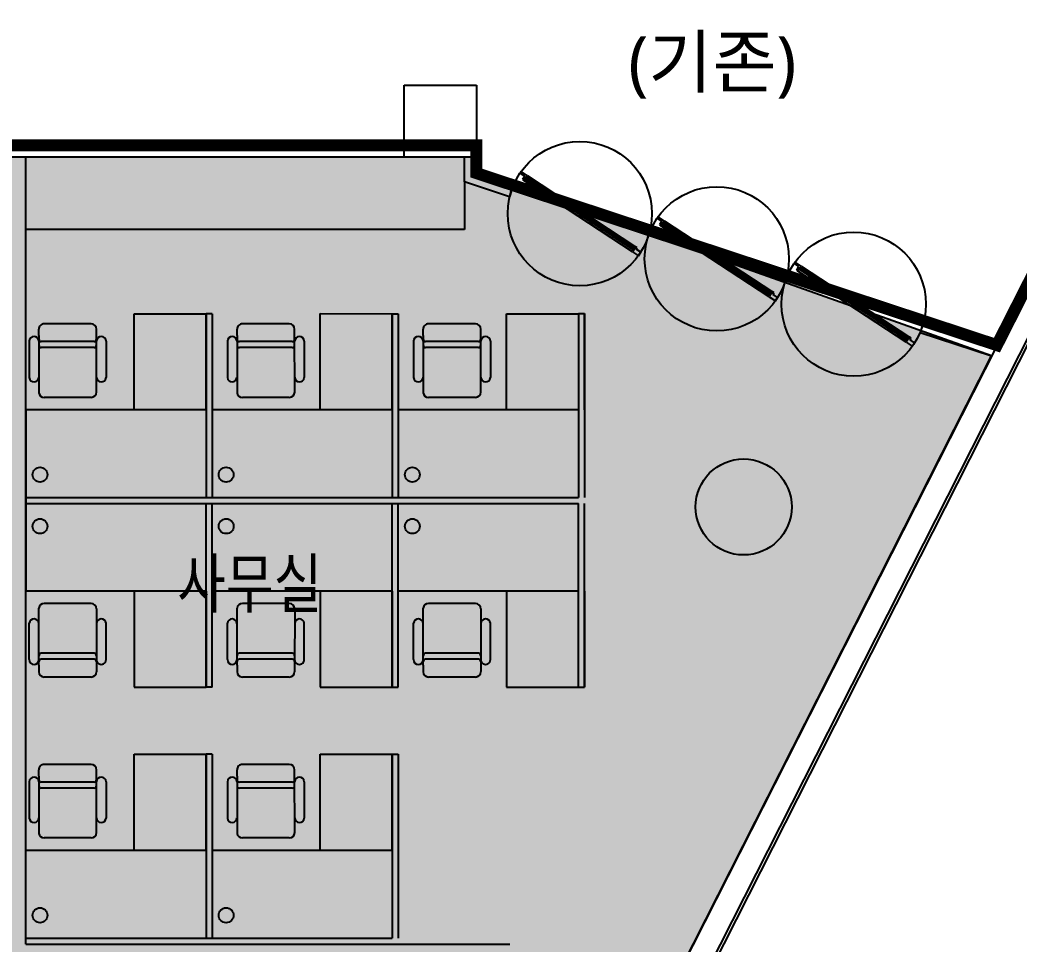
# Model space of a CAD drawing. Header units: millimetres. Extents: x 1710 to 94914, y 1329 to 63037.
# Drawn here: x 36681 to 45000, y 22144 to 29838 of the extents above; entities that cross this region are included whole.
import ezdxf
from ezdxf.enums import TextEntityAlignment as Align

# ---------------------------------------------------------------- set-up
doc = ezdxf.new("R2010")
doc.units = ezdxf.units.MM
doc.header["$LTSCALE"] = 120
for name, color, linetype in [('6구역', 51, 'Continuous'), ('ARCH', 9, 'Continuous'), ('fire', 2, 'Continuous'), ('공사제외', 5, 'Continuous')]:
    doc.layers.add(name, color=color, linetype=linetype)
doc.styles.add('GHD', font='')
doc.styles.add('SUKWOO', font='malgun.ttf')
doc.styles.get('GHD').set_extended_font_data('Dotum')

msp = doc.modelspace()

# ---------------------------------------------------------------- hatches: boundary and pattern name
at = {"layer": '공사제외', "linetype": 'Continuous'}
msp.add_hatch(color=253, dxfattribs=at).paths.add_polyline_path([(29881.3, 15782.9), (37839, 13368.2), (44770.1, 27040), (40481.3, 28562.8), (40462.9, 28694.2), (33086.3, 28694.2), (33086.3, 29394.2), (29881.3, 29394.2)])

# ---------------------------------------------------------------- linework, layer by layer
at = {"layer": '6구역', "linetype": 'Continuous', "const_width": 100, "elevation": 0}
msp.add_lwpolyline([(25778.8, 44357), (23571.3, 44357), (23571.3, 28344.1), (29881.3, 28344.3), (29881.3, 29394.2), (33086.3, 29394.2), (33086.3, 28794.2), (40481.3, 28794.2), (40481.3, 28562.8), (44815.8, 27130.2), (45367.1, 28216.9), (47646.4, 27639), (50928.6, 27153), (53956.4, 27051.3)], dxfattribs=at)
at = {"layer": 'ARCH', "color": 9}
for p, q in [((39881.3, 29294.2, 0), (40481.3, 29294.2, 0)), ((39881.3, 28694.2, 0), (39881.3, 29294.2, 0)), ((40481.3, 29294.2, 0), (40481.3, 28694.2, 0)), ((39881.3, 28794.2, 0), (35881.3, 28794.2, 0)), ((39881.3, 28694.2, 0), (36731.3, 28694.2, 0)), ((36731.3, 22144.2, 0), (36731.3, 28694.2, 0)), ((40481.3, 28694.2, 0), (39881.3, 28694.2, 0)), ((40381.3, 28490.6, 0), (40381.3, 28694.2, 0)), ((40481.3, 28694.2, 0), (40481.3, 28562.8, 0)), ((40481.3, 28562.8, 0), (40788, 28461.5, 0)), ((40854.7, 28575.8, 0), (40846.5, 28563.2, 0)), ((40846.5, 28563.2, 0), (40884.1, 28538.5, 0)), ((40904.9, 28542.8, 0), (40854.7, 28575.8, 0)), ((40884.1, 28538.5, 0), (40864.9, 28509.3, 0)), ((40877.4, 28501.1, 0), (40904.9, 28542.8, 0)), ((40904.9, 28542.8, 0), (41807.6, 27950.1, 0)), ((40381.3, 28490.6, 0), (40381.3, 28094.2, 0)), ((40756.6, 28366.5, 0), (40381.3, 28490.6, 0)), ((40788, 28461.5, 0), (40756.6, 28366.5, 0)), ((40864.9, 28509.3, 0), (40877.4, 28501.1, 0)), ((41780.2, 27908.3, 0), (40877.4, 28501.1, 0)), ((41789.8, 27922.9, 0), (40887, 28515.7, 0)), ((41798, 27935.4, 0), (40895.2, 28528.2, 0)), ((45367.1, 28216.9, 0), (37839, 13368.2, 0)), ((41995.1, 28198.9, 0), (41986.8, 28186.3, 0)), ((41986.8, 28186.3, 0), (42024.4, 28161.6, 0)), ((42045.2, 28165.9, 0), (41995.1, 28198.9, 0)), ((42024.4, 28161.6, 0), (42005.2, 28132.4, 0)), ((42005.2, 28132.4, 0), (42017.8, 28124.1, 0)), ((42017.8, 28124.1, 0), (42045.2, 28165.9, 0)), ((42920.6, 27531.4, 0), (42017.8, 28124.1, 0)), ((42930.2, 27546, 0), (42027.4, 28138.8, 0)), ((42938.4, 27558.5, 0), (42035.6, 28151.3, 0)), ((42045.2, 28165.9, 0), (42948, 27573.2, 0)), ((40381.3, 28094.2, 0), (36731.3, 28094.2, 0)), ((41807.6, 27950.1, 0), (41780.2, 27908.3, 0)), ((41820.2, 27941.8, 0), (41807.6, 27950.1, 0)), ((41780.2, 27908.3, 0), (41830.3, 27875.3, 0)), ((41811.9, 27929.3, 0), (41820.2, 27941.8, 0)), ((41849.6, 27904.6, 0), (41811.9, 27929.3, 0)), ((41830.3, 27875.3, 0), (41849.6, 27904.6, 0)), ((41830.3, 27875.3, 0), (41849.6, 27904.6, 0)), ((45378.6, 27797.4, 0), (37941.5, 13128.1, 0)), ((45402.1, 27790.6, 0), (37953.8, 13099.3, 0)), ((43135.4, 27822, 0), (43127.2, 27809.4, 0)), ((43127.2, 27809.4, 0), (43164.8, 27784.7, 0)), ((43185.6, 27789, 0), (43135.4, 27822, 0)), ((43164.8, 27784.7, 0), (43145.6, 27755.5, 0)), ((43158.1, 27747.2, 0), (43185.6, 27789, 0)), ((43185.6, 27789, 0), (44088.4, 27196.3, 0)), ((43145.6, 27755.5, 0), (43158.1, 27747.2, 0)), ((44060.9, 27154.5, 0), (43158.1, 27747.2, 0)), ((44070.5, 27169.1, 0), (43167.8, 27761.9, 0)), ((44078.8, 27181.6, 0), (43176, 27774.4, 0)), ((42948, 27573.2, 0), (42920.6, 27531.4, 0)), ((42960.5, 27564.9, 0), (42948, 27573.2, 0)), ((42952.3, 27552.4, 0), (42960.5, 27564.9, 0)), ((42989.9, 27527.7, 0), (42952.3, 27552.4, 0)), ((42920.6, 27531.4, 0), (42970.7, 27498.4, 0)), ((42970.7, 27498.4, 0), (42989.9, 27527.7, 0)), ((42970.7, 27498.4, 0), (42989.9, 27527.7, 0)), ((37631.3, 26592.4, 0), (37631.3, 27392.4, 0)), ((37631.3, 27392.4, 0), (38231.3, 27392.4, 0)), ((38231.3, 26592.4, 0), (38231.3, 27392.4, 0)), ((38231.3, 27392.4, 0), (38231.3, 25862.4, 0)), ((38231.3, 27392.4, 0), (38231.3, 25862.4, 0)), ((38281.3, 27392.4, 0), (38231.3, 27392.4, 0)), ((38281.3, 27392.4, 0), (38281.3, 25862.4, 0)), ((39181.4, 26592.4, 0), (39181.4, 27392.5, 0)), ((39181.4, 27392.5, 0), (39781.4, 27392.4, 0)), ((39781.4, 27392.4, 0), (39781.3, 25862.4, 0)), ((39781.4, 26592.4, 0), (39781.4, 27392.4, 0)), ((39781.4, 27392.4, 0), (39831.4, 27392.4, 0)), ((39831.4, 27392.4, 0), (39831.3, 25862.4, 0)), ((40731.4, 26592.4, 0), (40731.4, 27392.4, 0)), ((40731.4, 27392.4, 0), (41331.4, 27392.4, 0)), ((41331.4, 27392.5, 0), (41331.3, 25862.5, 0)), ((41331.4, 27392.5, 0), (41381.4, 27392.5, 0)), ((41381.4, 27392.5, 0), (41381.3, 25862.5, 0)), ((41381.4, 26592.4, 0), (41381.4, 27392.4, 0)), ((37273.3, 27307.8, 0), (36883.3, 27307.8, 0)), ((38923.4, 27307.9, 0), (38533.3, 27307.9, 0)), ((40473.3, 27307.9, 0), (40083.3, 27307.9, 0)), ((44207.2, 27331.4, 0), (44175.8, 27236.5, 0)), ((44207.1, 27331.4, 0), (44815.8, 27130.2, 0)), ((36838.4, 27209.6, 0), (36838.5, 27263.1, 0)), ((36838.4, 27209.6, 0), (36838.4, 26733.9, 0)), ((37318.2, 27209.6, 0), (37318.2, 27263.1, 0)), ((37318.6, 26752.9, 0), (37318.2, 27223.2, 0)), ((38488.4, 27209.6, 0), (38488.5, 27263.1, 0)), ((38488.4, 27209.6, 0), (38488.4, 26733.9, 0)), ((38968.3, 27209.6, 0), (38968.2, 27263.1, 0)), ((38968.7, 26752.9, 0), (38968.2, 27223.3, 0)), ((40038.4, 27209.6, 0), (40038.5, 27263.1, 0)), ((40038.4, 27209.6, 0), (40038.4, 26733.9, 0)), ((40518.2, 27209.6, 0), (40518.2, 27263.1, 0)), ((40518.7, 26752.9, 0), (40518.2, 27223.3, 0)), ((44175.8, 27236.5, 0), (44770.1, 27040, 0)), ((36758.6, 27162.9, 0), (36758.6, 26859.7, 0)), ((37298.4, 27159.8, 0), (36858.3, 27159.8, 0)), ((37398.1, 27162.9, 0), (37398.1, 26859.7, 0)), ((38408.6, 27163, 0), (38408.6, 26859.7, 0)), ((38948.4, 27159.9, 0), (38508.3, 27159.9, 0)), ((39048.1, 27163, 0), (39048.1, 26859.7, 0)), ((39958.6, 27163, 0), (39958.6, 26859.7, 0)), ((40498.4, 27159.9, 0), (40058.3, 27159.9, 0)), ((40598.1, 27163, 0), (40598.1, 26859.7, 0)), ((44088.4, 27196.3, 0), (44060.9, 27154.5, 0)), ((44060.9, 27154.5, 0), (44111.1, 27121.5, 0)), ((44100.9, 27188, 0), (44088.4, 27196.3, 0)), ((44092.7, 27175.5, 0), (44100.9, 27188, 0)), ((44130.3, 27150.8, 0), (44092.7, 27175.5, 0)), ((44111.1, 27121.5, 0), (44130.3, 27150.8, 0)), ((44111.1, 27121.5, 0), (44130.3, 27150.8, 0)), ((37298.4, 27110, 0), (36858.3, 27110, 0)), ((38948.4, 27110.1, 0), (38508.3, 27110.1, 0)), ((40498.4, 27110.1, 0), (40058.3, 27110.1, 0)), ((37318.7, 26740.1, 0), (37318.6, 26752.9, 0)), ((38968.7, 26740.2, 0), (38968.7, 26752.9, 0)), ((40518.7, 26740.2, 0), (40518.7, 26752.9, 0)), ((37273.9, 26695.3, 0), (36883.3, 26695.3, 0)), ((38923.9, 26695.3, 0), (38533.3, 26695.3, 0)), ((40473.9, 26695.3, 0), (40083.3, 26695.3, 0)), ((38231.3, 26592.4, 0), (36731.3, 26592.4, 0)), ((36731.3, 26592.4, 0), (36731.3, 25082.4, 0)), ((38281.4, 26592.4, 0), (38281.3, 25862.4, 0)), ((39781.4, 26592.4, 0), (38281.4, 26592.4, 0)), ((38281.4, 26592.4, 0), (38281.4, 25862.4, 0)), ((39831.4, 26592.4, 0), (39831.3, 25862.4, 0)), ((41331.4, 26592.4, 0), (39831.4, 26592.4, 0)), ((41381.4, 26592.4, 0), (41381.3, 25862.4, 0)), ((36731.3, 25862.4, 0), (41331.3, 25862.4, 0)), ((36731.3, 25812.4, 0), (41331.3, 25812.4, 0)), ((38231.3, 24282.4, 0), (38231.3, 25812.4, 0)), ((38231.3, 24282.4, 0), (38231.3, 25812.4, 0)), ((38281.4, 25082.4, 0), (38281.3, 25812.4, 0)), ((38281.3, 24282.4, 0), (38281.3, 25812.4, 0)), ((38281.4, 25082.4, 0), (38281.4, 25812.4, 0)), ((39781.4, 24282.4, 0), (39781.3, 25812.4, 0)), ((39831.4, 25082.4, 0), (39831.3, 25812.4, 0)), ((39831.4, 24282.4, 0), (39831.3, 25812.4, 0)), ((41331.4, 24282.4, 0), (41331.3, 25812.4, 0)), ((41381.4, 25082.4, 0), (41381.3, 25812.4, 0)), ((41381.4, 24282.4, 0), (41381.3, 25812.4, 0)), ((38231.3, 25082.4, 0), (36731.3, 25082.4, 0)), ((37631.3, 25082.4, 0), (37631.3, 24282.4, 0)), ((38231.3, 25082.4, 0), (38231.3, 24282.4, 0)), ((39781.4, 25082.4, 0), (38281.4, 25082.4, 0)), ((39181.4, 25082.4, 0), (39181.4, 24282.4, 0)), ((39781.4, 25082.4, 0), (39781.4, 24282.4, 0)), ((41331.4, 25082.4, 0), (39831.4, 25082.4, 0)), ((40731.4, 25082.4, 0), (40731.4, 24282.4, 0)), ((41381.4, 25082.4, 0), (41381.4, 24282.4, 0)), ((37273.9, 24979.5, 0), (36883.3, 24979.5, 0)), ((38923.9, 24979.5, 0), (38533.3, 24979.5, 0)), ((40473.9, 24979.5, 0), (40083.3, 24979.5, 0)), ((36838.4, 24465.2, 0), (36838.4, 24940.9, 0)), ((37318.7, 24921.9, 0), (37318.2, 24451.6, 0)), ((37318.7, 24934.7, 0), (37318.7, 24921.9, 0)), ((38488.4, 24465.2, 0), (38488.4, 24940.9, 0)), ((38968.7, 24921.9, 0), (38968.2, 24451.6, 0)), ((38968.7, 24934.7, 0), (38968.7, 24921.9, 0)), ((40038.4, 24465.2, 0), (40038.4, 24940.9, 0)), ((40518.7, 24921.9, 0), (40518.2, 24451.6, 0)), ((40518.7, 24934.7, 0), (40518.7, 24921.9, 0)), ((36758.6, 24511.8, 0), (36758.6, 24815.1, 0)), ((37398.1, 24511.8, 0), (37398.1, 24815.1, 0)), ((38408.6, 24511.9, 0), (38408.6, 24815.2, 0)), ((39048.1, 24511.9, 0), (39048.1, 24815.2, 0)), ((39958.6, 24511.9, 0), (39958.6, 24815.2, 0)), ((40598.1, 24511.9, 0), (40598.1, 24815.2, 0)), ((37298.4, 24564.7, 0), (36858.3, 24564.7, 0)), ((38948.4, 24564.8, 0), (38508.3, 24564.8, 0)), ((40498.4, 24564.8, 0), (40058.3, 24564.8, 0)), ((36838.4, 24465.2, 0), (36838.5, 24411.7, 0)), ((37298.4, 24515, 0), (36858.3, 24515, 0)), ((37318.2, 24465.2, 0), (37318.2, 24411.7, 0)), ((38488.4, 24465.2, 0), (38488.5, 24411.7, 0)), ((38948.4, 24515, 0), (38508.3, 24515, 0)), ((38968.3, 24465.2, 0), (38968.2, 24411.7, 0)), ((40038.4, 24465.2, 0), (40038.5, 24411.7, 0)), ((40498.4, 24515, 0), (40058.3, 24515, 0)), ((40518.3, 24465.2, 0), (40518.2, 24411.8, 0)), ((37273.3, 24366.9, 0), (36883.3, 24366.9, 0)), ((38923.4, 24367, 0), (38533.3, 24367, 0)), ((40473.4, 24367, 0), (40083.3, 24367, 0)), ((37631.3, 24282.4, 0), (38231.3, 24282.4, 0)), ((38281.3, 24282.4, 0), (38231.3, 24282.4, 0)), ((39181.4, 24282.4, 0), (39781.4, 24282.4, 0)), ((39781.4, 24282.4, 0), (39831.4, 24282.4, 0)), ((40731.4, 24282.4, 0), (41331.4, 24282.4, 0)), ((41331.4, 24282.4, 0), (41381.4, 24282.4, 0)), ((37631.3, 22924.2, 0), (37631.3, 23724.2, 0)), ((37631.3, 23724.2, 0), (38231.3, 23724.2, 0)), ((38231.3, 22924.2, 0), (38231.3, 23724.2, 0)), ((38231.3, 23724.2, 0), (38231.3, 22194.2, 0)), ((38231.3, 23724.2, 0), (38231.3, 22194.2, 0)), ((38281.3, 23724.2, 0), (38231.3, 23724.2, 0)), ((38281.3, 23724.2, 0), (38281.3, 22194.2, 0)), ((39181.4, 22924.2, 0), (39181.4, 23724.2, 0)), ((39181.4, 23724.2, 0), (39781.4, 23724.2, 0)), ((39781.4, 23724.2, 0), (39781.3, 22194.2, 0)), ((39781.4, 22924.2, 0), (39781.4, 23724.2, 0)), ((39781.4, 23724.2, 0), (39831.4, 23724.2, 0)), ((39831.4, 23724.2, 0), (39831.3, 22194.2, 0)), ((37273.3, 23639.6, 0), (36883.3, 23639.6, 0)), ((38923.4, 23639.7, 0), (38533.3, 23639.7, 0)), ((36838.4, 23541.4, 0), (36838.5, 23594.9, 0)), ((36838.4, 23541.4, 0), (36838.4, 23065.7, 0)), ((37318.2, 23541.4, 0), (37318.2, 23594.9, 0)), ((37318.6, 23084.7, 0), (37318.2, 23555, 0)), ((38488.4, 23541.4, 0), (38488.5, 23594.9, 0)), ((38488.4, 23541.4, 0), (38488.4, 23065.7, 0)), ((38968.3, 23541.4, 0), (38968.2, 23594.9, 0)), ((38968.7, 23084.7, 0), (38968.2, 23555.1, 0)), ((36758.6, 23494.7, 0), (36758.6, 23191.4, 0)), ((37298.4, 23491.6, 0), (36858.3, 23491.6, 0)), ((37398.1, 23494.7, 0), (37398.1, 23191.4, 0)), ((38408.6, 23494.8, 0), (38408.6, 23191.5, 0)), ((38948.4, 23491.6, 0), (38508.3, 23491.6, 0)), ((39048.1, 23494.8, 0), (39048.1, 23191.5, 0)), ((37298.4, 23441.8, 0), (36858.3, 23441.8, 0)), ((38948.4, 23441.9, 0), (38508.3, 23441.9, 0)), ((37318.7, 23071.9, 0), (37318.6, 23084.7, 0)), ((38968.7, 23072, 0), (38968.7, 23084.7, 0)), ((37273.9, 23027.1, 0), (36883.3, 23027.1, 0)), ((38923.9, 23027.1, 0), (38533.3, 23027.1, 0)), ((38231.3, 22924.2, 0), (36731.3, 22924.2, 0)), ((39781.4, 22924.2, 0), (38281.4, 22924.2, 0)), ((36731.3, 22194.2, 0), (39781.3, 22194.2, 0)), ((36731.3, 22144.2, 0), (40761.3, 22144.2, 0)), ((36731.3, 22144.2, 0), (39781.3, 22144.2, 0))]:
    msp.add_line(p, q, dxfattribs=at)
for centre, radius in [((41342.5, 28225.6, 0), 600.5), ((42482.9, 27848.7, 0), 600.5), ((43623.3, 27471.7, 0), 600.5), ((42706.7, 25783.2, 0), 400), ((36848.1, 26051.9, 0), 61.9), ((38398.1, 26052, 0), 61.9), ((39948.1, 26052, 0), 61.9), ((36848.1, 25622.8, 0), 61.9), ((38398.2, 25622.9, 0), 61.9), ((39948.1, 25622.9, 0), 61.9), ((36848.1, 22383.7, 0), 61.9), ((38398.1, 22383.8, 0), 61.9)]:
    msp.add_circle(centre, radius, dxfattribs=at)
for centre, radius, start, end in [((36883.3, 27263, 0), 44.8, 89.9486, 179.9486), ((37273.4, 27263, 0), 44.8, 0.05127, 90.05127), ((38533.3, 27263.1, 0), 44.8, 89.9486, 179.9486), ((38923.4, 27263.1, 0), 44.8, 0.05127, 90.05127), ((40083.3, 27263.1, 0), 44.8, 89.9486, 179.9486), ((40473.4, 27263.1, 0), 44.8, 0.05127, 90.05127), ((36798.5, 27162.9, 0), 39.9, 359.9486, 179.9486), ((37358.2, 27162.9, 0), 39.9, 0.05127, 180.05127), ((38448.5, 27162.9, 0), 39.9, 359.9486, 179.9486), ((39008.2, 27162.9, 0), 39.9, 0.05127, 180.05127), ((39998.5, 27162.9, 0), 39.9, 359.9486, 179.9486), ((40558.2, 27162.9, 0), 39.9, 0.05127, 180.05127), ((36858.2, 27129.9, 0), 19.9, 179.9486, 269.9486), ((36858.3, 27179.7, 0), 19.9, 179.9486, 269.9486), ((37298.3, 27179.7, 0), 19.9, 270.05127, 0.05127), ((37298.4, 27129.9, 0), 19.9, 270.05127, 0.05127), ((38508.3, 27179.8, 0), 19.9, 179.9486, 269.9486), ((38508.3, 27130, 0), 19.9, 179.9486, 269.9486), ((38948.4, 27179.8, 0), 19.9, 270.05127, 0.05127), ((38948.4, 27130, 0), 19.9, 270.05127, 0.05127), ((40058.3, 27179.8, 0), 19.9, 179.9486, 269.9486), ((40058.3, 27130, 0), 19.9, 179.9486, 269.9486), ((40498.4, 27179.8, 0), 19.9, 270.05127, 0.05127), ((40498.4, 27130, 0), 19.9, 270.05127, 0.05127), ((36798.2, 26864.3, 0), 39.9, 186.6393, 359.9486), ((37358.4, 26864.3, 0), 39.9, 180.05127, 353.36057), ((38448.2, 26864.3, 0), 39.9, 186.6393, 359.9486), ((39008.5, 26864.3, 0), 39.9, 180.05127, 353.36057), ((39998.2, 26864.3, 0), 39.9, 186.6393, 359.9486), ((40558.5, 26864.3, 0), 39.9, 180.05127, 353.36057), ((36882.8, 26740.1, 0), 44.8, 187.94088, 269.9486), ((37273.9, 26740.1, 0), 44.8, 270.05127, 0.05127), ((38532.8, 26740.1, 0), 44.8, 187.94088, 269.9486), ((38923.9, 26740.1, 0), 44.8, 270.05127, 0.05127), ((40082.8, 26740.1, 0), 44.8, 187.94088, 269.9486), ((40473.9, 26740.1, 0), 44.8, 270.05127, 0.05127), ((36882.8, 24934.7, 0), 44.8, 90.05179, 172.0595), ((37273.9, 24934.7, 0), 44.8, 359.94911, 89.94911), ((38532.8, 24934.7, 0), 44.8, 90.05179, 172.0595), ((38923.9, 24934.7, 0), 44.8, 359.94911, 89.94911), ((40082.8, 24934.8, 0), 44.8, 90.05179, 172.0595), ((40473.9, 24934.8, 0), 44.8, 359.94911, 89.94911), ((36798.2, 24810.5, 0), 39.9, 0.05179, 173.36109), ((37358.4, 24810.5, 0), 39.9, 6.63981, 179.94911), ((38448.2, 24810.5, 0), 39.9, 0.05179, 173.36109), ((39008.5, 24810.5, 0), 39.9, 6.63981, 179.94911), ((39998.2, 24810.6, 0), 39.9, 0.05179, 173.36109), ((40558.5, 24810.6, 0), 39.9, 6.63981, 179.94911), ((36858.3, 24544.8, 0), 19.9, 90.05179, 180.05179), ((37298.4, 24544.8, 0), 19.9, 359.94911, 89.94911), ((38508.3, 24544.9, 0), 19.9, 90.05179, 180.05179), ((38948.4, 24544.9, 0), 19.9, 359.94911, 89.94911), ((40058.3, 24544.9, 0), 19.9, 90.05179, 180.05179), ((40498.4, 24544.9, 0), 19.9, 359.94911, 89.94911), ((36798.5, 24511.9, 0), 39.9, 180.05179, 0.05179), ((36858.3, 24495.1, 0), 19.9, 90.05179, 180.05179), ((37298.4, 24495.1, 0), 19.9, 359.94911, 89.94911), ((37358.2, 24511.9, 0), 39.9, 179.94911, 359.94911), ((38448.5, 24511.9, 0), 39.9, 180.05179, 0.05179), ((38508.3, 24495.1, 0), 19.9, 90.05179, 180.05179), ((38948.4, 24495.1, 0), 19.9, 359.94911, 89.94911), ((39008.2, 24511.9, 0), 39.9, 179.94911, 359.94911), ((39998.5, 24511.9, 0), 39.9, 180.05179, 0.05179), ((40058.3, 24495.1, 0), 19.9, 90.05179, 180.05179), ((40498.4, 24495.1, 0), 19.9, 359.94911, 89.94911), ((40558.2, 24511.9, 0), 39.9, 179.94911, 359.94911), ((36883.3, 24411.7, 0), 44.8, 180.05179, 270.05179), ((37273.4, 24411.7, 0), 44.8, 269.94911, 359.94911), ((38533.3, 24411.8, 0), 44.8, 180.05179, 270.05179), ((38923.4, 24411.8, 0), 44.8, 269.94911, 359.94911), ((40083.3, 24411.8, 0), 44.8, 180.05179, 270.05179), ((40473.4, 24411.8, 0), 44.8, 269.94911, 359.94911), ((36883.3, 23594.8, 0), 44.8, 89.9486, 179.9486), ((37273.4, 23594.8, 0), 44.8, 0.05127, 90.05127), ((38533.3, 23594.9, 0), 44.8, 89.9486, 179.9486), ((38923.4, 23594.9, 0), 44.8, 0.05127, 90.05127), ((36798.5, 23494.7, 0), 39.9, 359.9486, 179.9486), ((36858.2, 23461.7, 0), 19.9, 179.9486, 269.9486), ((36858.3, 23511.5, 0), 19.9, 179.9486, 269.9486), ((37298.3, 23511.5, 0), 19.9, 270.05127, 0.05127), ((37298.4, 23461.7, 0), 19.9, 270.05127, 0.05127), ((37358.2, 23494.7, 0), 39.9, 0.05127, 180.05127), ((38448.5, 23494.7, 0), 39.9, 359.9486, 179.9486), ((38508.3, 23511.6, 0), 19.9, 179.9486, 269.9486), ((38508.3, 23461.8, 0), 19.9, 179.9486, 269.9486), ((38948.4, 23511.6, 0), 19.9, 270.05127, 0.05127), ((38948.4, 23461.8, 0), 19.9, 270.05127, 0.05127), ((39008.2, 23494.7, 0), 39.9, 0.05127, 180.05127), ((36798.2, 23196.1, 0), 39.9, 186.6393, 359.9486), ((37358.4, 23196.1, 0), 39.9, 180.05127, 353.36057), ((38448.2, 23196.1, 0), 39.9, 186.6393, 359.9486), ((39008.5, 23196.1, 0), 39.9, 180.05127, 353.36057), ((36882.8, 23071.9, 0), 44.8, 187.94088, 269.9486), ((37273.9, 23071.9, 0), 44.8, 270.05127, 0.05127), ((38532.8, 23071.9, 0), 44.8, 187.94088, 269.9486), ((38923.9, 23071.9, 0), 44.8, 270.05127, 0.05127)]:
    msp.add_arc(centre, radius, start, end, dxfattribs=at)
at = {"layer": '공사제외', "linetype": 'Continuous', "elevation": 0}
msp.add_lwpolyline([(29881.3, 15782.9), (37839, 13368.2), (44770.1, 27040), (40481.3, 28562.8), (40462.9, 28694.2), (33086.3, 28694.2), (33086.3, 29394.2), (29881.3, 29394.2), (29881.3, 15782.9)], dxfattribs=at)

# ---------------------------------------------------------------- texts
at = {"layer": 'ARCH', "color": 9, "style": 'GHD', "width": 0.8}
msp.add_text('사무실', height=400, dxfattribs=at).set_placement((37991.9, 24946.2, 0))
at = {"layer": 'fire', "color": 2, "style": 'SUKWOO'}
msp.add_text('(기존)', height=425, dxfattribs=at).set_placement((42446.4, 29469.7, 0), align=Align.MIDDLE)

doc.saveas('drawing.dxf')
